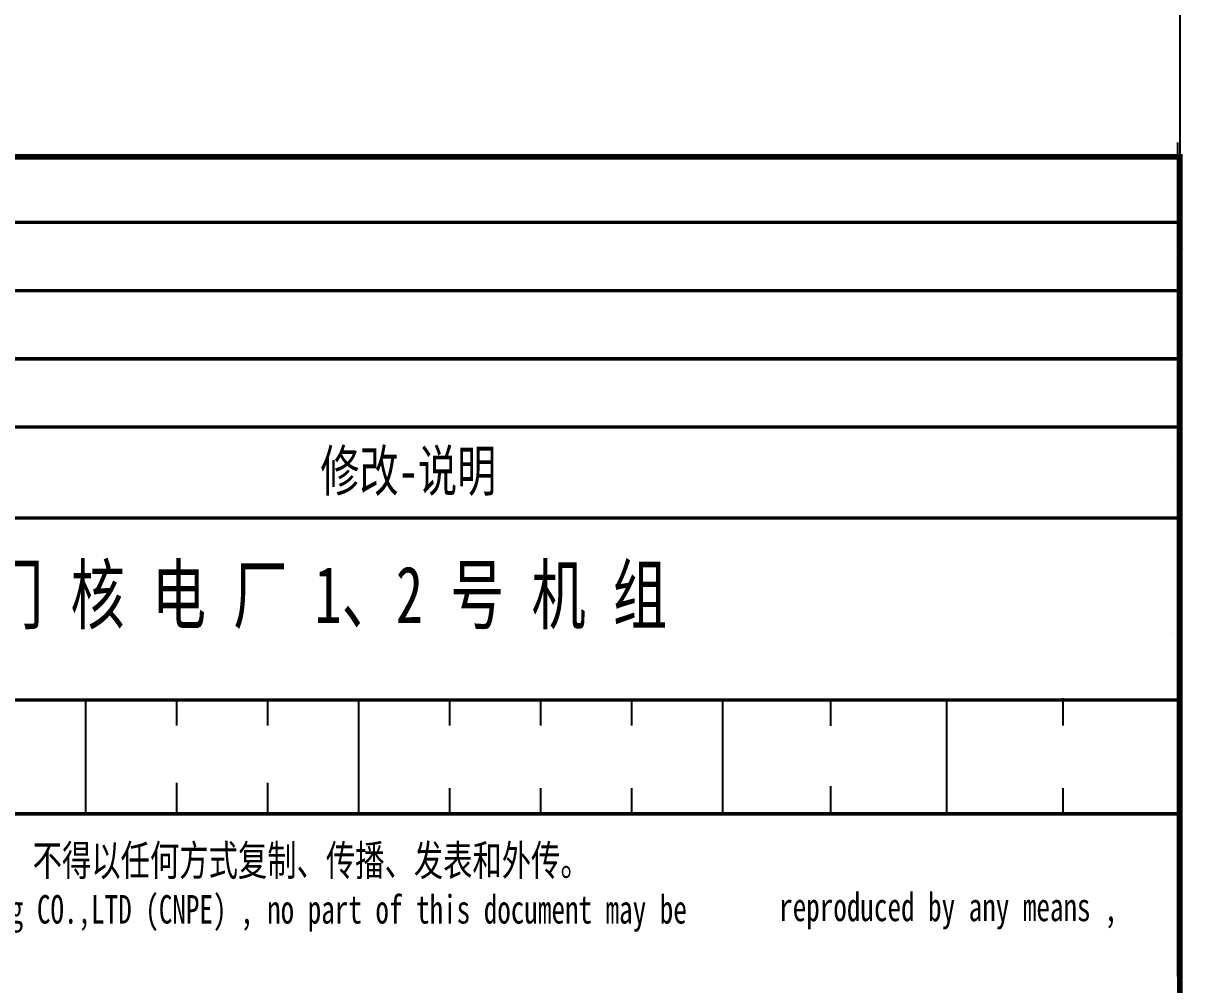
# Model space of a CAD drawing. Header units: inches. Extents: x 4265 to 5207, y 10018 to 10648.
# Drawn here: x 4368.7 to 4470.7, y 10414.8 to 10499.3 of the extents above; entities that cross this region are included whole.
import ezdxf

# ---------------------------------------------------------------- set-up
doc = ezdxf.new("R2010")
doc.units = ezdxf.units.IN
doc.header["$MEASUREMENT"] = 0
doc.layers.add('1', color=7, linetype='Continuous')
doc.layers.add('red', color=1, linetype='Continuous')
doc.styles.add('宋体', font='', dxfattribs={"width": 0.7})
doc.styles.get('宋体').set_extended_font_data('SimSun')

# ---------------------------------------------------------------- blocks, each defined once
blk = doc.blocks.new('图签')
at = {"layer": '1'}
for p, q in [((-0.2, 59.71), (-0.2, 133.01)), ((0, 60.06), (0, 131.76)), ((-0.53, 105.36), (-0.53, 105.36)), ((-0.53, 105.36), (-0.53, 105.36)), ((-0.53, 105.36), (-0.53, 105.36)), ((-0.53, 105.36), (-0.53, 105.36)), ((-0.72, 105.01), (-0.72, 105.01)), ((-0.72, 105.01), (-0.72, 105.01)), ((-0.72, 105.01), (-0.72, 105.01)), ((-0.72, 105.01), (-0.72, 105.01)), ((-96.2, 74), (-96.2, 84)), ((-88.2, 81.76), (-88.2, 84)), ((-80.2, 81.76), (-80.2, 84)), ((-72.2, 74), (-72.2, 84)), ((-64.2, 81.76), (-64.2, 84)), ((-56.2, 81.76), (-56.2, 84)), ((-48.2, 81.76), (-48.2, 84)), ((-40.2, 74), (-40.2, 84)), ((-30.71, 81.75), (-30.71, 84)), ((-20.51, 73.94), (-20.51, 83.94)), ((-10.26, 81.76), (-10.26, 84.17)), ((-88.2, 74), (-88.2, 76.72)), ((-80.2, 74), (-80.2, 76.72)), ((-64.2, 74), (-64.2, 76.27)), ((-56.2, 74), (-56.2, 76.27)), ((-48.2, 74), (-48.2, 76.27)), ((-30.71, 74.09), (-30.71, 76.44)), ((-10.26, 74), (-10.26, 76.27)), ((-0.2, 74), (-180.2, 74))]:
    blk.add_line(p, q, dxfattribs=at)
at = {"layer": '1', "color": 7}
for p, q in [((0.34, 123.67), (0.34, 123.67)), ((0.34, 123.67), (0.34, 123.67)), ((0.34, 123.67), (0.34, 123.67)), ((0.34, 123.67), (0.34, 123.67)), ((-0.69, 89.9), (-0.69, 89.9)), ((-0.69, 89.9), (-0.69, 89.9)), ((-0.69, 89.9), (-0.69, 89.9)), ((-0.69, 89.9), (-0.69, 89.9))]:
    blk.add_line(p, q, dxfattribs=at)
at = {"layer": '1', "color": 7, "const_width": 0.5}
blk.add_lwpolyline([(-180, 0), (0, 0), (0, 131.76), (-180, 131.76)], close=True, dxfattribs=at)
at = {"layer": '1', "color": 7, "const_width": 0.3}
for points in [[(-180.2, 126), (-0.2, 126)], [(-180.2, 120), (-0.2, 120)], [(-180.2, 114), (-0.2, 114)], [(-180.2, 108), (-0.2, 108)], [(-180.2, 100), (-0.2, 100)], [(-180.2, 84), (-0.2, 84)], [(-180.2, 74), (-0.2, 74)], [(-180, 74), (0, 74)]]:
    blk.add_lwpolyline(points, dxfattribs=at)
at = {"linetype": 'Continuous', "insert": (-89.21, 92.99), "char_height": 5, "attachment_point": 5, "style": '宋体'}
blk.add_mtext_dynamic_manual_height_columns('浙 江 金 七 门 核 电 厂 1、2 号 机 组', width=163.6991, gutter_width=1, heights=[0], dxfattribs=at)
at = {"layer": '1', "color": 7, "style": '宋体', "width": 0.7}
blk.add_text('修改-说明', height=3.6, dxfattribs=at).set_placement((-75.58, 102.36))
at = {"layer": '1', "color": 7, "ltscale": 0.8, "style": '宋体', "width": 0.7}
for s, height, p in [('本文件产权属中国核电工程有限公司（CNPE）所有，未经书面许可，不得以任何方式复制、传播、发表和外传。', 2.7, (-178.2, 68.56)), ('This document is the property of China Nuclear Power Engineering CO.,LTD (CNPE) , no part of this document may be', 2.5, (-177.88, 64.36)), ('reproduced by any means , ', 2.5, (-35.24, 64.57))]:
    blk.add_text(s, height=height, dxfattribs=at).set_placement(p)
blk = doc.blocks.new('*U2')
blk.add_blockref('图签', (0, 0))

msp = doc.modelspace()

# ---------------------------------------------------------------- linework, layer by layer
at = {"layer": 'red', "ltscale": 10}
msp.add_line((4470.39, 10642.84), (4470.39, 10355.84), dxfattribs=at)

# ---------------------------------------------------------------- block references
msp.add_blockref('*U2', (4470.39, 10355.84))

doc.saveas('drawing.dxf')
